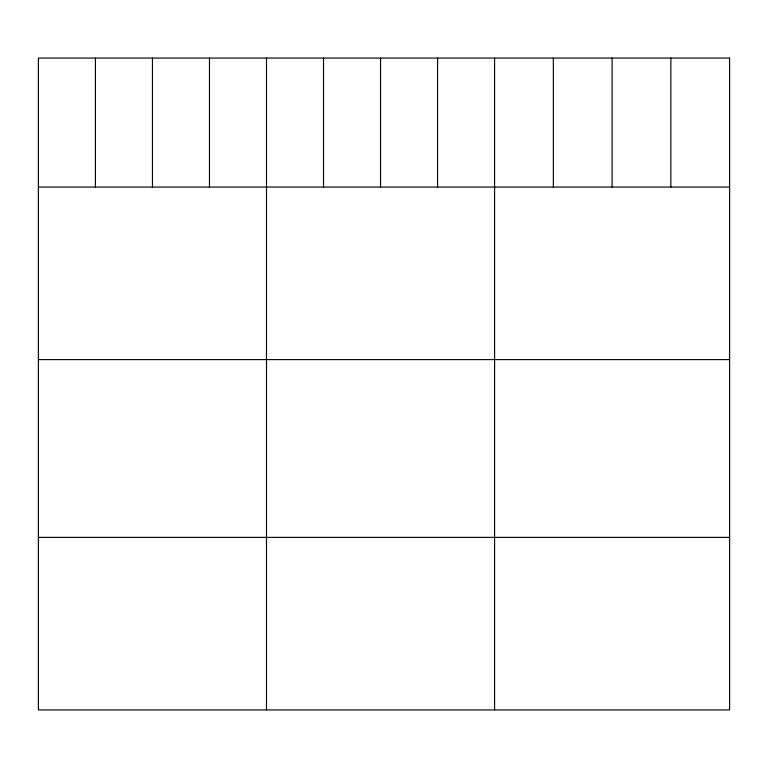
<?xml version="1.0" encoding="UTF-8"?>
<svg xmlns="http://www.w3.org/2000/svg" width="768" height="768" viewBox="0 0 768 768"><rect width="100%" height="100%" fill="white"/><g stroke="black" fill="none" stroke-linecap="round" stroke-linejoin="round"><path stroke-width="1.15" d="M38.4 187.056L729.6 187.056M38.4 359.606L729.6 359.606M38.4 537.379L729.6 537.379M670.848 58.07L670.848 187.056M612.096 58.07L612.096 187.056M553.344 58.07L553.344 187.056M494.592 58.07L494.592 709.93M437.568 58.07L437.568 187.056M380.544 58.07L380.544 187.056M323.52 58.07L323.52 187.056M266.496 58.07L266.496 709.93M209.472 58.07L209.472 187.056M152.448 58.07L152.448 187.056M95.424 58.07L95.424 187.056M729.6 58.07L38.4 58.07L38.4 709.93L729.6 709.93L729.6 58.07"/></g></svg>
